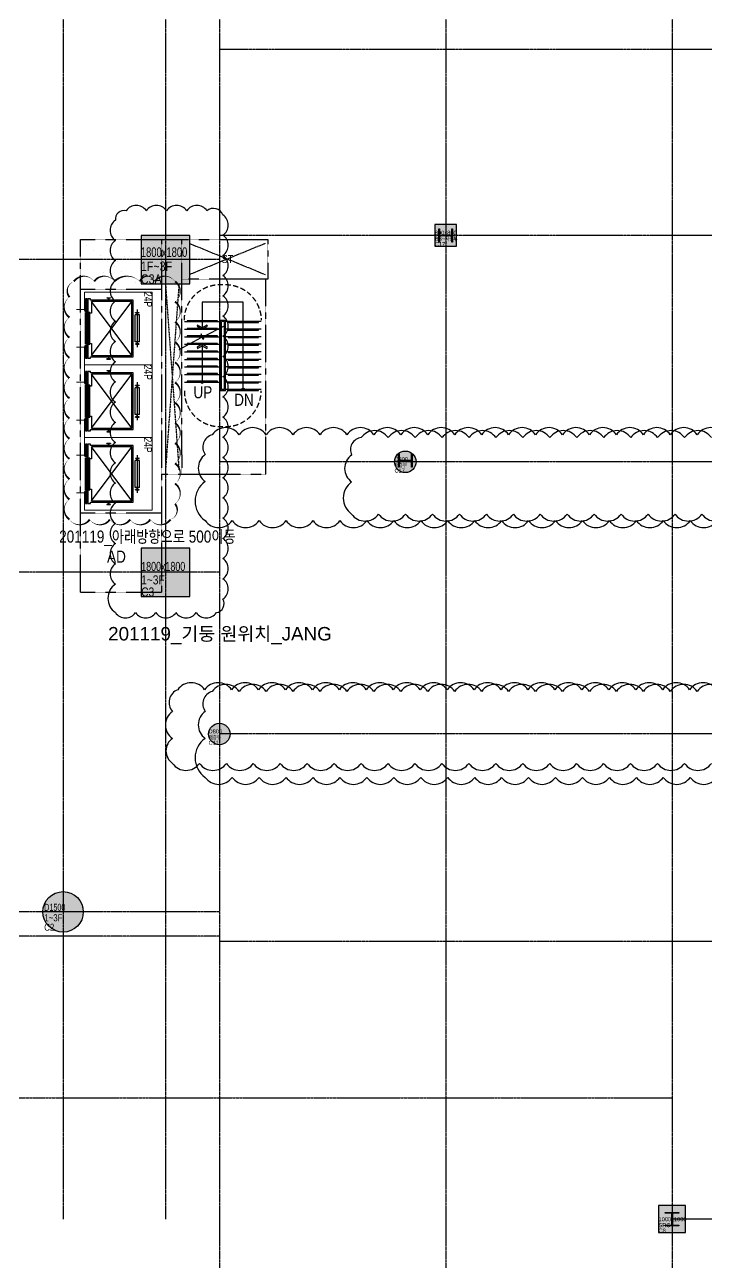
# Model space of a CAD drawing. Header units: millimetres. Extents: x 30450 to 679265, y -299204 to 155552.
# Drawn here: x 528271 to 553564, y -249701 to -203784 of the extents above; entities that cross this region are included whole.
import ezdxf
from ezdxf.enums import TextEntityAlignment as Align

# ---------------------------------------------------------------- set-up
doc = ezdxf.new("R2010")
doc.units = ezdxf.units.MM
for name, pattern in [('x-core_1.5f$0$CEN', [62, 60, -1, 0, -1]), ('x-core_1.5f$0$CENTER2', [1.125, 0.75, -0.125, 0.125, -0.125]), ('x-core_1.5f$0$DASHED', [3, 2, -1]), ('x-core_1.5f$0$HIDDEN', [9.525, 6.35, -3.175]), ('X-GRID_1F$0$CENTER2', [1.125, 0.75, -0.125, 0.125, -0.125])]:
    doc.linetypes.add(name, pattern=pattern)
doc.layers.get('0').update_dxf_attribs({"lineweight": 20})
doc.layers.get('Defpoints').update_dxf_attribs({"color": 151, "lineweight": 9})
for name, color, linetype in [('X-COL-1F$0$A-254', 254, 'Continuous'), ('X-COL-1F$0$A-COL', 2, 'Continuous'), ('x-core_1.5f$0$$0$201117_소방솔루션 반영중_JANG', 190, 'Continuous'), ('x-core_1.5f$0$A-CEN2', 8, 'x-core_1.5f$0$CENTER2'), ('x-core_1.5f$0$A-ELE4', 8, 'Continuous'), ('x-core_1.5f$0$A-ELEV', 5, 'Continuous'), ('x-core_1.5f$0$A-HR', 6, 'Continuous'), ('x-core_1.5f$0$A-OPEN1', 1, 'x-core_1.5f$0$CEN'), ('x-core_1.5f$0$A-OPEN2', 9, 'x-core_1.5f$0$DASHED'), ('x-core_1.5f$0$A-STR', 4, 'Continuous'), ('x-core_1.5f$0$A-SYM', 7, 'Continuous'), ('X-GRID_1F$0$A-CEN1', 1, 'X-GRID_1F$0$CENTER2'), ('X-GRID_1F$0$BD 이후 수정-KKH', 70, 'Continuous')]:
    doc.layers.add(name, color=color, linetype=linetype)
doc.layers.add('X-COL-1F$0$BD 이후 수정-KKH', color=70, linetype='Continuous', plot=False)
doc.layers.add('x-core_1.5f$0$$0$00_201109_ 계단 1300 확보 반영_JANG', color=111, linetype='Continuous', plot=False)
doc.styles.add('X-COL-1F$0$Hrtext', font='arial.ttf', dxfattribs={"width": 0.8})
doc.styles.add('X-COL-1F$0$Standard', font='arial.ttf')
doc.styles.add('x-core_1.5f$0$$1$Hrtext', font='arial.ttf', dxfattribs={"width": 0.8})
doc.styles.add('x-core_1.5f$0$Hrtext', font='arial.ttf', dxfattribs={"width": 0.8})
doc.styles.add('x-core_1.5f$0$X-CORE-HOTEL-1F$0$Hrtext', font='arial.ttf', dxfattribs={"width": 0.8})
doc.styles.add('x-core_1.5f$0$X-CORE_6~19F$0$평면도$0$X-PLAN_1F$0$돋움', font='')
doc.styles.get('x-core_1.5f$0$X-CORE_6~19F$0$평면도$0$X-PLAN_1F$0$돋움').set_extended_font_data('Dotum')

# ---------------------------------------------------------------- blocks, each defined once
blk = doc.blocks.new('X-GRID_1F')
at = {"layer": 'X-GRID_1F$0$A-CEN1', "ltscale": 10}
for p, q in [((127048.8, 143216), (127048.8, 56771.2)), ((130848.8, 143216), (130848.8, 56771.2)), ((132848.8, 143216), (132848.8, 8263.5)), ((141248.8, 143216), (141248.8, 8263.5)), ((149648.8, 143216), (149648.8, 8263.5)), ((32410.1, 61271.2), (149648.8, 61271.2))]:
    blk.add_line(p, q, dxfattribs=at)
for points in [[(272938.8, 100171.2), (132848.8, 100171.2)], [(272938.8, 93271.2), (132848.8, 93271.2)], [(132848.8, 92371.2), (32410.1, 92371.2)], [(272938.8, 84871.2), (132848.8, 84871.2)], [(132848.8, 80771.2), (32410.1, 80771.2)], [(272938.8, 74771.2), (132848.8, 74771.2)], [(132848.8, 68171.2), (32410.1, 68171.2)], [(132848.8, 67271.2), (32410.1, 67271.2)], [(272938.8, 67071.2), (132848.8, 67071.2)], [(272938.8, 56771.2), (149648.8, 56771.2)]]:
    blk.add_lwpolyline(points, dxfattribs=at)
at = {"layer": 'X-GRID_1F$0$BD 이후 수정-KKH'}
for points in [[(151584.1, 85877.5, 0.5205671), (150584.1, 85877.5, 0.5205671), (149584.1, 85877.5, 0.5205671), (148584.1, 85877.5, 0.5205671), (147584.1, 85877.5, 0.5205671), (146584.1, 85877.5, 0.5205671), (145584.1, 85877.5, 0.5205671), (144584.1, 85877.5, 0.5205671), (143584.1, 85877.5, 0.5205671), (142584.1, 85877.5, 0.5205671), (141584.1, 85877.5, 0.5205671), (140584.1, 85877.5, 0.5205671), (139584.1, 85877.5, 0.5205671), (138584.1, 85877.5, 0.5205671), (137584.1, 85877.5, 0.5205671), (136584.1, 85877.5, 0.5205671), (135584.1, 85877.5, 0.5205671), (134584.1, 85877.5, 0.5205671), (133584.1, 85877.5, 0.5205671), (132584.1, 85877.5, 0.5205671), (132324.6, 85136.9, 0.5205671), (132324.6, 84136.9, 0.5205671), (132324.6, 82688.4, 0.5205671), (133324.6, 82688.4, 0.5205671), (134324.6, 82688.4, 0.5205671), (135324.6, 82688.4, 0.5205671), (136324.6, 82688.4, 0.5205671), (137324.6, 82688.4, 0.5205671), (138324.6, 82688.4, 0.5205671), (139324.6, 82688.4, 0.5205671), (140324.6, 82688.4, 0.5205671), (141324.6, 82688.4, 0.5205671), (142324.6, 82688.4, 0.5205671), (143324.6, 82688.4, 0.5205671), (144324.6, 82688.4, 0.5205671), (145324.6, 82688.4, 0.5205671), (146324.6, 82688.4, 0.5205671), (147324.6, 82688.4, 0.5205671), (148324.6, 82688.4, 0.5205671), (149324.6, 82688.4, 0.5205671), (150324.6, 82688.4, 0.5205671), (151324.6, 82688.4, 0.5205671)], [(151584.1, 76350.4, 0.5205671), (150584.1, 76350.4, 0.5205671), (149584.1, 76350.4, 0.5205671), (148584.1, 76350.4, 0.5205671), (147584.1, 76350.4, 0.5205671), (146584.1, 76350.4, 0.5205671), (145584.1, 76350.4, 0.5205671), (144584.1, 76350.4, 0.5205671), (143584.1, 76350.4, 0.5205671), (142584.1, 76350.4, 0.5205671), (141584.1, 76350.4, 0.5205671), (140584.1, 76350.4, 0.5205671), (139584.1, 76350.4, 0.5205671), (138584.1, 76350.4, 0.5205671), (137584.1, 76350.4, 0.5205671), (136584.1, 76350.4, 0.5205671), (135584.1, 76350.4, 0.5205671), (134584.1, 76350.4, 0.5205671), (133584.1, 76350.4, 0.5205671), (132584.1, 76350.4, 0.5205671), (132324.6, 75609.9, 0.5205671), (132324.6, 74609.9, 0.5205671), (132324.6, 73161.4, 0.5205671), (133324.6, 73161.4, 0.5205671), (134324.6, 73161.4, 0.5205671), (135324.6, 73161.4, 0.5205671), (136324.6, 73161.4, 0.5205671), (137324.6, 73161.4, 0.5205671), (138324.6, 73161.4, 0.5205671), (139324.6, 73161.4, 0.5205671), (140324.6, 73161.4, 0.5205671), (141324.6, 73161.4, 0.5205671), (142324.6, 73161.4, 0.5205671), (143324.6, 73161.4, 0.5205671), (144324.6, 73161.4, 0.5205671), (145324.6, 73161.4, 0.5205671), (146324.6, 73161.4, 0.5205671), (147324.6, 73161.4, 0.5205671), (148324.6, 73161.4, 0.5205671), (149324.6, 73161.4, 0.5205671), (150324.6, 73161.4, 0.5205671), (151324.6, 73161.4, 0.5205671)]]:
    blk.add_lwpolyline(points, format="xyb", dxfattribs=at)
blk = doc.blocks.new('X-COL-1F$0$A$C6D7D7F27')
at = {"layer": 'X-COL-1F$0$A-254'}
h = blk.add_hatch(color=256, dxfattribs=at)
h.dxf.hatch_style = 1
h.paths.add_polyline_path([(-750, 0, 1), (750, 0, 1)])
at = {"layer": 'Defpoints', "const_width": 0.653}
blk.add_lwpolyline([(530, 530), (-530, -530)], dxfattribs=at)
at = {"layer": 'X-COL-1F$0$A-COL'}
blk.add_circle((0, 0), 750, dxfattribs=at)
at = {"layer": 'Defpoints', "style": 'X-COL-1F$0$Hrtext'}
for s, width, p in [('D1500', 0.7, (-700, 38)), ('1~3F', 0.8, (-700, -350))]:
    blk.add_text(s, height=262.5, dxfattribs=dict(at, width=width)).set_placement(p)
at = {"layer": 'Defpoints', "color": 6, "style": 'X-COL-1F$0$Hrtext', "width": 0.8}
blk.add_text('C2', height=262.5, dxfattribs=at).set_placement((-700, -700))
blk = doc.blocks.new('X-COL-1F$0$1000X1000_SRC_C8')
at = {"layer": 'X-COL-1F$0$A-254'}
h = blk.add_hatch(color=256, dxfattribs=at)
h.dxf.hatch_style = 1
h.paths.add_polyline_path([(-500, -500), (500, -500), (500, 500), (-500, 500)])
at = {"layer": 'Defpoints', "const_width": 0.373}
blk.add_lwpolyline([(500, 500), (-500, -500)], dxfattribs=at)
at = {"layer": 'X-COL-1F$0$A-COL'}
blk.add_lwpolyline([(-500, -500), (500, -500), (500, 500), (-500, 500)], close=True, dxfattribs=at)
blk.add_lwpolyline([(12.5, 212), (12.5, -212, 0.4142136), (25.5, -225), (250, -225), (250, -250), (-250, -250), (-250, -225), (-25.5, -225, 0.4142136), (-12.5, -212), (-12.5, 212, 0.4142136), (-25.5, 225), (-250, 225), (-250, 250), (250, 250), (250, 225), (25.5, 225, 0.4142136)], format="xyb", close=True, dxfattribs=at)
at = {"layer": 'Defpoints', "style": 'X-COL-1F$0$Hrtext', "width": 0.8}
for s, p in [('1000x1000', (-500, -78.4)), ('SRC', (-500, -300))]:
    blk.add_text(s, height=150, dxfattribs=at).set_placement(p)
at = {"layer": 'Defpoints', "color": 6, "style": 'X-COL-1F$0$Hrtext', "width": 0.8}
blk.add_text('C8', height=150, dxfattribs=at).set_placement((-500, -500))
blk = doc.blocks.new('X-COL-1F$0$800X800_B3~B1_C17')
at = {"layer": 'X-COL-1F$0$A-254'}
h = blk.add_hatch(color=256, dxfattribs=at)
h.dxf.hatch_style = 1
h.paths.add_polyline_path([(-400, 0, 1), (400, 0, 1)])
at = {"layer": 'Defpoints', "const_width": 0.373}
blk.add_lwpolyline([(283, 283), (-283, -283)], dxfattribs=at)
at = {"layer": 'X-COL-1F$0$A-COL'}
blk.add_circle((0, 0), 400, dxfattribs=at)
at = {"layer": 'Defpoints', "style": 'X-COL-1F$0$Hrtext', "width": 0.8}
for s, p in [('D800', (-400, 22)), ('저층부', (-400, -200))]:
    blk.add_text(s, height=150, dxfattribs=at).set_placement(p)
at = {"layer": 'Defpoints', "color": 6, "style": 'X-COL-1F$0$Hrtext', "width": 0.8}
blk.add_text('C17', height=150, dxfattribs=at).set_placement((-400, -400))
blk = doc.blocks.new('X-COL-1F$0$A$C4eba979e')
at = {"layer": 'X-COL-1F$0$A-254'}
h = blk.add_hatch(color=256, dxfattribs=at)
h.dxf.hatch_style = 1
h.paths.add_polyline_path([(-400, 0, 1), (400, 0, 1)])
at = {"layer": 'Defpoints', "const_width": 0.373}
blk.add_lwpolyline([(283, 283), (-283, -283)], dxfattribs=at)
at = {"layer": 'X-COL-1F$0$A-COL'}
blk.add_circle((0, 0), 400, dxfattribs=at)
at = {"layer": 'Defpoints', "style": 'X-COL-1F$0$Hrtext', "width": 0.8}
for s, p in [('D800', (-400, 22)), ('저층부', (-400, -200))]:
    blk.add_text(s, height=150, dxfattribs=at).set_placement(p)
at = {"layer": 'Defpoints', "color": 6, "style": 'X-COL-1F$0$Hrtext', "width": 0.8}
blk.add_text('C11', height=150, dxfattribs=at).set_placement((-400, -400))
blk = doc.blocks.new('X-COL-1F$0$1800X1800_1~3F_C3')
at = {"layer": 'X-COL-1F$0$A-254'}
h = blk.add_hatch(color=256, dxfattribs=at)
h.dxf.hatch_style = 1
h.paths.add_polyline_path([(902, 902), (-898, 902), (-898, -898), (902, -898)])
at = {"layer": 'Defpoints', "const_width": 0.84}
blk.add_lwpolyline([(902, 902), (-898, -898)], dxfattribs=at)
at = {"layer": 'X-COL-1F$0$A-COL'}
blk.add_lwpolyline([(-898, -898), (902, -898), (902, 902), (-898, 902)], close=True, dxfattribs=at)
at = {"layer": 'Defpoints', "style": 'X-COL-1F$0$Hrtext'}
for s, width, p in [('1800x1800', 0.7, (-898, 51)), ('1~3F', 0.8, (-898, -448))]:
    blk.add_text(s, height=337.5, dxfattribs=dict(at, width=width)).set_placement(p)
at = {"layer": 'Defpoints', "color": 6, "style": 'X-COL-1F$0$Hrtext', "width": 0.8}
blk.add_text('C3', height=337.5, dxfattribs=at).set_placement((-898, -898))
blk = doc.blocks.new('X-COL-1F$0$1800X1800_1~3F_C3A')
at = {"layer": 'X-COL-1F$0$A-254'}
h = blk.add_hatch(color=256, dxfattribs=at)
h.dxf.hatch_style = 1
h.paths.add_polyline_path([(900, 900), (-900, 900), (-900, -900), (900, -900)])
at = {"layer": 'Defpoints', "const_width": 0.887}
blk.add_lwpolyline([(900, 900), (-900, -900)], dxfattribs=at)
at = {"layer": 'X-COL-1F$0$A-COL'}
blk.add_lwpolyline([(-900, -900), (900, -900), (900, 900), (-900, 900)], close=True, dxfattribs=at)
at = {"layer": 'Defpoints', "style": 'X-COL-1F$0$Hrtext'}
for s, width, p in [('1800x1800', 0.7, (-914, 101)), ('1F~3F', 0.8, (-914, -425))]:
    blk.add_text(s, height=356.2, dxfattribs=dict(at, width=width)).set_placement(p)
at = {"layer": 'Defpoints', "color": 6, "style": 'X-COL-1F$0$Hrtext', "width": 0.8}
blk.add_text('C3A', height=356.2, dxfattribs=at).set_placement((-914, -900))
blk = doc.blocks.new('X-COL-1F')
at = {"layer": 'X-COL-1F$0$A-254'}
h = blk.add_hatch(color=256, dxfattribs=at)
h.dxf.hatch_style = 1
h.paths.add_polyline_path([(141649, 93671), (140849, 93671), (140849, 92871), (141649, 92871)])
at = {"layer": 'Defpoints', "const_width": 0.373}
blk.add_lwpolyline([(141649, 93671), (140849, 92871)], dxfattribs=at)
at = {"layer": 'X-COL-1F$0$A-COL'}
blk.add_lwpolyline([(140849, 92871), (141649, 92871), (141649, 93671), (140849, 93671)], close=True, dxfattribs=at)
for points in [[(141461, 93259), (141037, 93259, 0.414214), (141024, 93246), (141024, 93021), (140999, 93021), (140999, 93521), (141024, 93521), (141024, 93297, 0.414214), (141037, 93284), (141461, 93284, 0.414214), (141474, 93297), (141474, 93521), (141499, 93521), (141499, 93021), (141474, 93021), (141474, 93246, 0.414214)], [(139961, 84907), (139537, 84907, 0.414214), (139524, 84894), (139524, 84669), (139499, 84669), (139499, 85169), (139524, 85169), (139524, 84945, 0.414214), (139537, 84932), (139961, 84932, 0.414214), (139974, 84945), (139974, 85169), (139999, 85169), (139999, 84669), (139974, 84669), (139974, 84894, 0.414214)]]:
    blk.add_lwpolyline(points, format="xyb", close=True, dxfattribs=at)
at = {"layer": 'X-COL-1F$0$BD 이후 수정-KKH'}
blk.add_lwpolyline([(128989, 79274, 0.520567), (129739, 79274, 0.520567), (130489, 79274, 0.520567), (131239, 79274, 0.520567), (131989, 79274, 0.520567), (132739, 79274, 0.520567), (132983, 79780, 0.520567), (132983, 80530, 0.520567), (132983, 81280, 0.520567), (132983, 82030, 0.520567), (132983, 82780, 0.520567), (132983, 83530, 0.520567), (132983, 84280, 0.520567), (132983, 85030, 0.520567), (132983, 85780, 0.520567), (132983, 86530, 0.520567), (132983, 87280, 0.520567), (132983, 88030, 0.520567), (132983, 88780, 0.520567), (132983, 89530, 0.520567), (132983, 90280, 0.520567), (132983, 91030, 0.520567), (132983, 91780, 0.520567), (132983, 92530, 0.520567), (132983, 93280, 0.520567), (132983, 94030, 0.520567), (132388, 94185, 0.520567), (131638, 94185, 0.520567), (130888, 94185, 0.520567), (130138, 94185, 0.520567), (129388, 94185, 0.520567), (128989, 93834, 0.520567), (128989, 93084, 0.520567), (128989, 92334, 0.520567), (128989, 91584, 0.520567), (128989, 90834, 0.520567), (128989, 90084, 0.520567), (128989, 89334, 0.520567), (128989, 88584, 0.520567), (128989, 87834, 0.520567), (128989, 87084, 0.520567), (128989, 86334, 0.520567), (128989, 85584, 0.520567), (128989, 84834, 0.520567), (128989, 84084, 0.520567), (128989, 83334, 0.520567), (128989, 82584, 0.520567), (128989, 81834, 0.520567), (128989, 81084, 0.520567), (128989, 80334, 0.520567)], format="xyb", close=True, dxfattribs=at)
for points in [[(151114, 85768, 0.520567), (150114, 85768, 0.520567), (149114, 85768, 0.520567), (148114, 85768, 0.520567), (147114, 85768, 0.520567), (146114, 85768, 0.520567), (145114, 85768, 0.520567), (144114, 85768, 0.520567), (143114, 85768, 0.520567), (142114, 85768, 0.520567), (141114, 85768, 0.520567), (140114, 85768, 0.520567), (139114, 85768, 0.520567), (138114, 85768, 0.520567), (137759, 85123, 0.520567), (137759, 84123, 0.520567), (137759, 82931, 0.520567), (138759, 82931, 0.520567), (139759, 82931, 0.520567), (140759, 82931, 0.520567), (141759, 82931, 0.520567), (142759, 82931, 0.520567), (143759, 82931, 0.520567), (144759, 82931, 0.520567), (145759, 82931, 0.520567), (146759, 82931, 0.520567), (147759, 82931, 0.520567), (148759, 82931, 0.520567), (149759, 82931, 0.520567), (150759, 82931, 0.520567), (151759, 82931, 0.520567)], [(151303, 76413, 0.520567), (150303, 76413, 0.520567), (149303, 76413, 0.520567), (148303, 76413, 0.520567), (147303, 76413, 0.520567), (146303, 76413, 0.520567), (145303, 76413, 0.520567), (144303, 76413, 0.520567), (143303, 76413, 0.520567), (142303, 76413, 0.520567), (141303, 76413, 0.520567), (140303, 76413, 0.520567), (139303, 76413, 0.520567), (138303, 76413, 0.520567), (137303, 76413, 0.520567), (136303, 76413, 0.520567), (135303, 76413, 0.520567), (134303, 76413, 0.520567), (133303, 76413, 0.520567), (132303, 76413, 0.520567), (131303, 76413, 0.520567), (131109, 75607, 0.520567), (131109, 74607, 0.520567), (131109, 73679, 0.520567), (132109, 73679, 0.520567), (133109, 73679, 0.520567), (134109, 73679, 0.520567), (135109, 73679, 0.520567), (136109, 73679, 0.520567), (137109, 73679, 0.520567), (138109, 73679, 0.520567), (139109, 73679, 0.520567), (140109, 73679, 0.520567), (141109, 73679, 0.520567), (142109, 73679, 0.520567), (143109, 73679, 0.520567), (144109, 73679, 0.520567), (145109, 73679, 0.520567), (146109, 73679, 0.520567), (147109, 73679, 0.520567), (148109, 73679, 0.520567), (149109, 73679, 0.520567), (150109, 73679, 0.520567), (151109, 73679, 0.520567)]]:
    blk.add_lwpolyline(points, format="xyb", dxfattribs=at)
at = {"layer": 'X-COL-1F$0$A-COL'}
for name, p in [('X-COL-1F$0$1800X1800_1~3F_C3A', (130849, 92371)), ('X-COL-1F$0$800X800_B3~B1_C17', (139749, 84871)), ('X-COL-1F$0$1800X1800_1~3F_C3', (130847, 80769)), ('X-COL-1F$0$A$C4eba979e', (132849, 74771)), ('X-COL-1F$0$A$C6D7D7F27', (127049, 68171)), ('X-COL-1F$0$1000X1000_SRC_C8', (149649, 56771))]:
    blk.add_blockref(name, p, dxfattribs=at)
at = {"layer": 'Defpoints', "style": 'X-COL-1F$0$Hrtext', "width": 0.8}
for s, p in [('800x800', (140849, 93293)), ('B3~저층부', (140849, 93071))]:
    blk.add_text(s, height=150, dxfattribs=at).set_placement(p)
at = {"layer": 'Defpoints', "color": 6, "style": 'X-COL-1F$0$Hrtext', "width": 0.8}
blk.add_text('C17', height=150, dxfattribs=at).set_placement((140849, 92871))
at = {"layer": 'X-COL-1F$0$BD 이후 수정-KKH', "style": 'X-COL-1F$0$Standard'}
blk.add_text('201119_기둥 원위치_JANG', height=500, dxfattribs=at).set_placement((128721, 78241))
blk = doc.blocks.new('x-core_1.5f$0$X-CORE_6~19F$0$20P-210-11003')
at = {"layer": 'Defpoints'}
blk.add_lwpolyline([(2050, -300), (2050, 0), (2700, 0), (2700, 2500), (0, 2500), (0, 0), (650, 0), (650, -300)], dxfattribs=at)
at = {"layer": 'x-core_1.5f$0$A-ELEV'}
for p, q in [((650, 1954), (2050, 1954)), ((773, 1907), (772, 1897)), ((850, 2039), (850, 1869)), ((1850, 2039), (850, 2039)), ((850, 2039), (850, 1869)), ((1850, 1869), (850, 1869)), ((1850, 2039), (1850, 1869)), ((1927, 1907), (1928, 1897)), ((2350, 1749), (350, 249)), ((2350, 249), (350, 1749)), ((300, 886), (300, 898)), ((300, 898), (300, 886)), ((2477, 845), (2478, 835)), ((1350, 189), (1350, 154)), ((1350, 72), (1350, 37))]:
    blk.add_line(p, q, dxfattribs=at)
for points in [[(761, 1890), (765, 1890), (761, 1890), (761, 2018), (765, 2018, -0.397026), (772, 2011), (773, 2001), (775, 1968, 0.397088), (782, 1961), (800, 1961, 0.414214), (804, 1965), (847, 1965, -0.414214), (850, 1963), (850, 1945, -0.414214), (847, 1943), (804, 1943, 0.414214), (800, 1947), (782, 1947, 0.397073), (775, 1940), (772, 1897, -0.397026), (765, 1890, 0.397026), (772, 1897, -0.397026), (765, 1890)], [(1939, 1890), (1935, 1890), (1939, 1890), (1939, 2018), (1935, 2018, 0.397026), (1928, 2011), (1927, 2001), (1925, 1968, -0.397088), (1918, 1961), (1900, 1961, -0.414214), (1896, 1965), (1853, 1965, 0.414214), (1850, 1963), (1850, 1945, 0.414214), (1853, 1943), (1896, 1943, -0.414214), (1900, 1947), (1918, 1947, -0.397073), (1925, 1940), (1928, 1897, 0.397026), (1935, 1890, -0.397026), (1928, 1897, 0.397026), (1935, 1890)], [(211, 828), (215, 828), (211, 828), (211, 956), (215, 956, -0.397026), (222, 949), (223, 939), (225, 906, 0.397088), (232, 899), (250, 899, 0.414214), (254, 903), (297, 903, -0.414214), (300, 901), (300, 883, -0.414214), (297, 881), (254, 881, 0.414214), (250, 885), (232, 885, 0.397073), (225, 878), (222, 835, -0.397026), (215, 828, 0.397026), (222, 835, -0.397026), (215, 828)], [(2489, 828), (2485, 828), (2489, 828), (2489, 956), (2485, 956, 0.397026), (2478, 949), (2477, 939), (2475, 906, -0.397088), (2468, 899), (2450, 899, -0.414214), (2446, 903), (2403, 903, 0.414214), (2400, 901), (2400, 883, 0.414214), (2403, 881), (2446, 881, -0.414214), (2450, 885), (2468, 885, -0.397073), (2475, 878), (2478, 835, 0.397026), (2485, 828, -0.397026), (2478, 835, 0.397026), (2485, 828)]]:
    blk.add_lwpolyline(points, format="xyb", dxfattribs=at)
for points in [[(250, 122), (2450, 122), (2450, 212), (2400, 212), (2400, 1799), (300, 1799), (300, 212), (250, 212)], [(760, 189), (760, 154), (1940, 154), (1940, 189)], [(760, 72), (1940, 72), (1940, 37), (760, 37)]]:
    blk.add_lwpolyline(points, close=True, dxfattribs=at)
for points in [[(1940, 199), (1910, 199), (1910, 249), (2350, 249), (2350, 1749), (350, 1749), (350, 249), (790, 249), (790, 199), (760, 199)], [(2050, 0), (1970, 30), (2450, 30), (2450, 92), (250, 92), (250, 30), (730, 30), (650, 0)]]:
    blk.add_lwpolyline(points, dxfattribs=at)
at = {"layer": 'Defpoints', "style": 'x-core_1.5f$0$X-CORE_6~19F$0$평면도$0$X-PLAN_1F$0$돋움', "width": 0.8}
blk.add_text('24P', height=300, dxfattribs=at).set_placement((0, 2500), align=Align.TOP_LEFT)

msp = doc.modelspace()

# ---------------------------------------------------------------- linework, layer by layer
at = {"layer": 'x-core_1.5f$0$$0$201117_소방솔루션 반영중_JANG'}
msp.add_lwpolyline([(529931, -222141, 0, 75, 0.520567), (530681, -222141, 0, 75, 0.520567), (531431, -222141, 0, 75, 0.520567), (532181, -222141, 0, 75, 0.520567), (532931, -222141, 0, 75, 0.520567), (533681, -222141, 0, 75, 0.520567), (533848, -221558, 0, 75, 0.520567), (533848, -220808, 0, 75, 0.520567), (533848, -220058, 0, 75, 0.520567), (533848, -219308, 0, 75, 0.520567), (533848, -218558, 0, 75, 0.520567), (533848, -217808, 0, 75, 0.520567), (533848, -217058, 0, 75, 0.520567), (533848, -216308, 0, 75, 0.520567), (533848, -215558, 0, 75, 0.520567), (533848, -214808, 0, 75, 0.520567), (533848, -214058, 0, 75, 0.520567), (533847, -213309, 0, 75, 0.520567), (533097, -213309, 0, 75, 0.709864), (532547, -213309, 0, 75, 0.410974), (531597, -213309, 0, 75, 0.520567), (530847, -213309, 0, 75, 0.520567), (530097, -213309, 0, 75, 0.520567), (529931, -213893, 0, 75, 0.520567), (529931, -214643, 0, 75, 0.520567), (529931, -215393, 0, 75, 0.520567), (529931, -216143, 0, 75, 0.520567), (529931, -216893, 0, 75, 0.520567), (529931, -217643, 0, 75, 0.520567), (529931, -218393, 0, 75, 0.520567), (529931, -219143, 0, 75, 0.520567), (529931, -219893, 0, 75, 0.520567), (529931, -220643, 0, 75, 0.520567), (529931, -221393, 0, 75, 0.520567)], format="xyseb", close=True, dxfattribs=at)
at = {"layer": 'x-core_1.5f$0$A-CEN2'}
for p, q in [((530344, -211750), (537294, -211750)), ((530344, -224850), (530344, -211750)), ((533344, -211750), (533344, -224850)), ((534093, -211750), (534095, -220475)), ((537294, -211750), (537294, -213225)), ((537294, -213225), (534094, -213225)), ((537219, -220475), (537219, -213225)), ((530344, -213600), (533344, -213600)), ((537219, -220475), (533344, -220475)), ((533344, -221900), (530344, -221900)), ((533344, -224850), (530344, -224850))]:
    msp.add_line(p, q, dxfattribs=at)
at = {"layer": 'x-core_1.5f$0$A-ELE4'}
for points in [[(535419, -214800), (535419, -214770), (534294, -214770), (534294, -214800)], [(535819, -214800), (535819, -214830), (536944, -214830), (536944, -214800)], [(535419, -215080), (535419, -215050), (534294, -215050), (534294, -215080)], [(535419, -215360), (535419, -215330), (534294, -215330), (534294, -215360)], [(535819, -215080), (535819, -215110), (536944, -215110), (536944, -215080)], [(535419, -215640), (535419, -215610), (534294, -215610), (534294, -215640)], [(535819, -215360), (535819, -215390), (536944, -215390), (536944, -215360)], [(535819, -215640), (535819, -215670), (536944, -215670), (536944, -215640)], [(535419, -215920), (535419, -215890), (534294, -215890), (534294, -215920)], [(535419, -216200), (535419, -216170), (534294, -216170), (534294, -216200)], [(535819, -215920), (535819, -215950), (536944, -215950), (536944, -215920)], [(535819, -216200), (535819, -216230), (536944, -216230), (536944, -216200)], [(535419, -216480), (535419, -216450), (534294, -216450), (534294, -216480)], [(535819, -216480), (535819, -216510), (536944, -216510), (536944, -216480)], [(535419, -216760), (535419, -216730), (534294, -216730), (534294, -216760)], [(535419, -217040), (535419, -217010), (534294, -217010), (534294, -217040)], [(535819, -216760), (535819, -216790), (536944, -216790), (536944, -216760)], [(535819, -217040), (535819, -217070), (536944, -217070), (536944, -217040)], [(535819, -217320), (535819, -217350), (536944, -217350), (536944, -217320)]]:
    msp.add_lwpolyline(points, dxfattribs=at)
at = {"layer": 'x-core_1.5f$0$A-HR'}
for p, q in [((535519, -214750), (535519, -217370)), ((535519, -214750), (535719, -214750)), ((535569, -217320), (535569, -214800)), ((535669, -214800), (535569, -214800)), ((535669, -214800), (535669, -217320)), ((535719, -217370), (535719, -214750)), ((535719, -217370), (535519, -217370)), ((535669, -217320), (535569, -217320))]:
    msp.add_line(p, q, dxfattribs=at)
at = {"layer": 'x-core_1.5f$0$A-OPEN1'}
for p, q in [((537194, -211900), (534394, -213050)), ((534394, -211900), (537194, -213050))]:
    msp.add_line(p, q, dxfattribs=at)
at = {"layer": 'x-core_1.5f$0$A-OPEN2'}
for p, q in [((533494, -213400), (533995, -220300)), ((533995, -213400), (533494, -220300))]:
    msp.add_line(p, q, dxfattribs=at)
at = {"layer": 'x-core_1.5f$0$A-OPEN2', "const_width": 0.35}
for points in [[(530494, -211900), (532594, -213500)], [(530494, -213500), (532594, -211900)], [(532594, -224700), (530494, -222000)], [(533194, -222000), (530494, -224700)]]:
    msp.add_lwpolyline(points, dxfattribs=at)
at = {"layer": 'x-core_1.5f$0$A-STR'}
for p, q in [((534194, -214800), (535519, -214800)), ((537044, -214800), (535719, -214800)), ((534194, -215080), (535519, -215080)), ((537044, -215080), (535719, -215080)), ((534194, -215360), (535519, -215360)), ((534194, -215640), (535519, -215640)), ((537044, -215360), (535719, -215360)), ((537044, -215640), (535719, -215640)), ((534194, -215920), (535519, -215920)), ((534194, -216200), (535519, -216200)), ((537044, -215920), (535719, -215920)), ((537044, -216200), (535719, -216200)), ((534194, -216480), (535519, -216480)), ((537044, -216480), (535719, -216480)), ((534194, -216760), (535519, -216760)), ((534194, -217040), (535519, -217040)), ((537044, -216760), (535719, -216760)), ((537044, -217040), (535719, -217040)), ((537044, -217320), (535719, -217320))]:
    msp.add_line(p, q, dxfattribs=at)
at = {"layer": 'x-core_1.5f$0$A-STR', "color": 8, "linetype": 'x-core_1.5f$0$HIDDEN', "ltscale": 30, "flags": 128}
for points in [[(534194, -214750, -0.414214), (535519, -213425), (535719, -213425, -0.414214), (537044, -214750, -0.414214)], [(534194, -217370, 0.414214), (535519, -218695), (535719, -218695, 0.414214), (537044, -217370, 0.414214)]]:
    msp.add_lwpolyline(points, format="xyb", dxfattribs=at)
at = {"layer": 'x-core_1.5f$0$A-SYM'}
for points in [[(536381, -217320), (536381, -214075), (534856, -214075), (534856, -215080)], [(535653, -214983), (534914, -215350), (534898, -215466), (534815, -215253), (534805, -215401), (533986, -215848)], [(534856, -215640), (534856, -217040)]]:
    msp.add_lwpolyline(points, dxfattribs=at)
for points in [[(535048, -214969), (535024, -214927), (534856, -215024), (534688, -214927), (534664, -214969), (534856, -215080)], [(534664, -215751), (534688, -215792), (534856, -215695), (535024, -215792), (535048, -215751), (534856, -215640)]]:
    msp.add_lwpolyline(points, close=True, dxfattribs=at)
for centre in [(534856, -217040), (536381, -217320)]:
    msp.add_circle(centre, 50, dxfattribs=at)

# ---------------------------------------------------------------- block references
for name in ['X-GRID_1F', 'X-COL-1F']:
    msp.add_blockref(name, (402645, -304871))
at = {"rotation": 270}
for p in [(530494, -213700), (530494, -216400), (530494, -219100)]:
    msp.add_blockref('x-core_1.5f$0$X-CORE_6~19F$0$20P-210-11003', p, dxfattribs=at)

# ---------------------------------------------------------------- texts
at = {"layer": 'Defpoints', "width": 0.8}
for s, height, style, p in [('ST', 300, 'x-core_1.5f$0$X-CORE-HOTEL-1F$0$Hrtext', (535794, -212475)), ('UP', 450, 'x-core_1.5f$0$Hrtext', (534881, -217419)), ('DN', 450, 'x-core_1.5f$0$Hrtext', (536406, -217699)), ('AD', 450, 'x-core_1.5f$0$Hrtext', (531675, -223518, 0))]:
    msp.add_text(s, height=height, dxfattribs=dict(at, style=style)).set_placement(p, align=Align.MIDDLE_CENTER)
at = {"layer": 'x-core_1.5f$0$$0$00_201109_ 계단 1300 확보 반영_JANG', "color": 190, "style": 'x-core_1.5f$0$$1$Hrtext', "width": 0.8}
msp.add_text('201119_아래방향으로 500이동', height=450, dxfattribs=at).set_placement((529548, -222775), align=Align.MIDDLE_LEFT)

doc.saveas('drawing.dxf')
